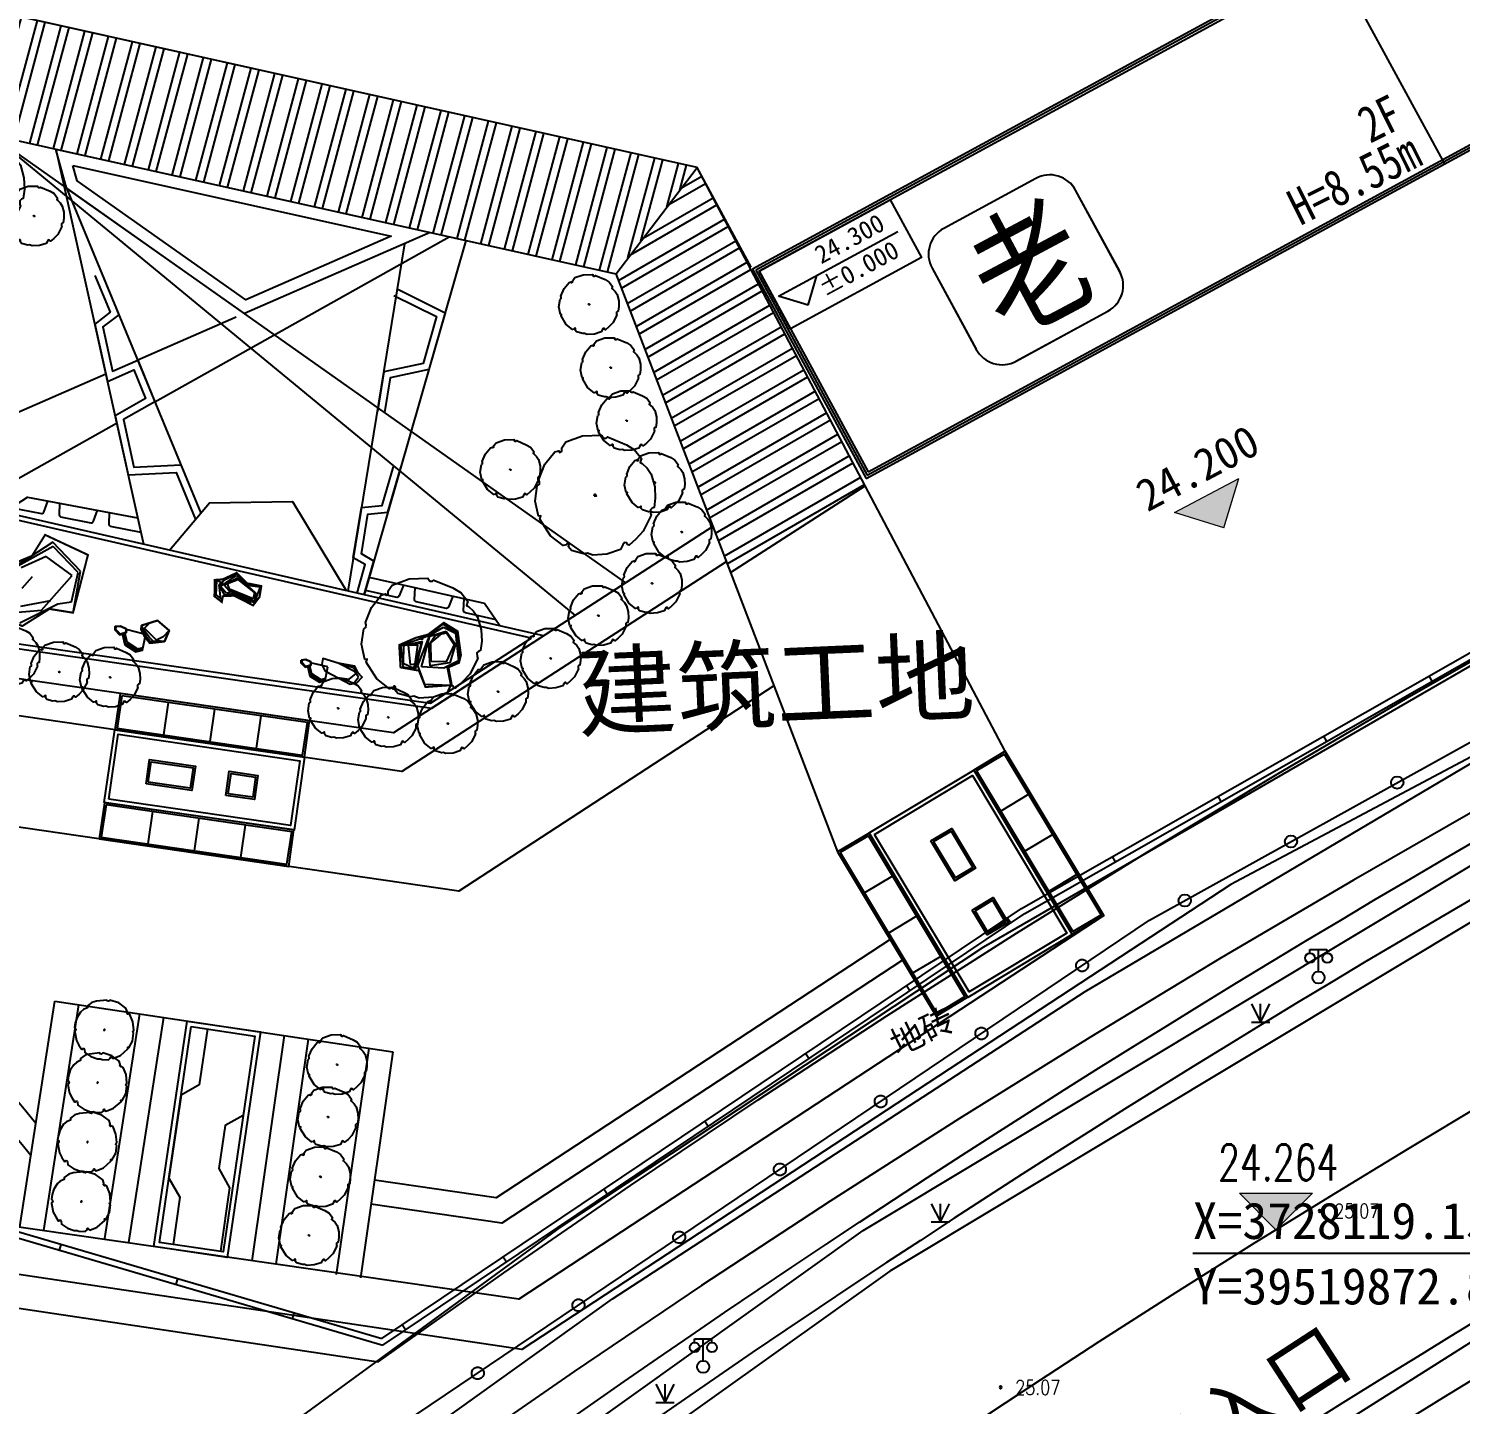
# Model space of a CAD drawing. Extents: x 39519617 to 39520126, y 3727912 to 3728254.
# Drawn here: x 39519807.3 to 39519866.2, y 3728123.2 to 3728179.8 of the extents above; entities that cross this region are included whole.
import ezdxf
from ezdxf.enums import TextEntityAlignment as Align
from ezdxf.xclip import XClip

# ---------------------------------------------------------------- set-up
doc = ezdxf.new("R2010")
doc.units = 0
doc.header["$LTSCALE"] = 1000
doc.header["$MEASUREMENT"] = 0
doc.header["$XCLIPFRAME"] = 2
for name, pattern in [('ACAD_ISO04W100', [30, 24, -3, 0, -3]), ('DASH', [0.35, 0.25, -0.1]), ('X6', [2, 1, -1])]:
    doc.linetypes.add(name, pattern=pattern)
for name, color, linetype, lineweight in [('0-消防道路', 1, 'DASH', 20), ('302道路', 5, 'Continuous', 0), ('DIM_ELEV', 3, 'Continuous', 0)]:
    doc.layers.add(name, color=color, linetype=linetype, lineweight=lineweight)
for name, color, linetype in [('_0DL-道路（外边）', 4, 'Continuous'), ('ASSIST', 7, 'Continuous'), ('DIM_COOR', 3, 'Continuous'), ('PUB_TEXT', 7, 'Continuous'), ('RD-中线', 14, 'Continuous'), ('RD-侧石线', 5, 'Continuous'), ('RD-红线', 7, 'Continuous'), ('RD-绿线', 3, 'Continuous'), ('temp', 6, 'Continuous'), ('周边建筑', 7, 'Continuous'), ('周边道路', 7, 'Continuous'), ('金属', 26, 'Continuous')]:
    doc.layers.add(name, color=color, linetype=linetype)
doc.styles.add('-黑体', font='', dxfattribs={"width": 0.8})
doc.styles.add('_TCH_DIM', font='SIMPLEX', dxfattribs={"bigfont": 'GBCBIG'})
doc.styles.add('DIMST', font='', dxfattribs={"width": 0.8})
doc.styles.add('HZ', font='rs.shx', dxfattribs={"width": 0.8, "bigfont": 'hztxt.shx'})
doc.styles.add('宋体', font='')
doc.styles.add('黑体', font='')
doc.styles.get('-黑体').set_extended_font_data('SimHei')
doc.styles.get('DIMST').set_extended_font_data('SimSun')
doc.styles.get('宋体').set_extended_font_data('SimSun')
doc.styles.get('黑体').set_extended_font_data('SimHei')
doc.linetypes.add('1161', pattern='A,0,[149,AAA.SHX,S=0.15,R=0,X=0,Y=0],-1.6', length=1.6)
doc.linetypes.add('444', pattern='A,4.5,[145,AAA.SHX,S=1,R=0,X=0,Y=1],4.5,-0.5,[146,AAA.SHX,S=1,R=0,X=0,Y=0],-0.5', length=10)

# ---------------------------------------------------------------- blocks, each defined once
blk = doc.blocks.new('wertjtjyjkyjhk')
at = {"layer": 'DIM_COOR', "color": 3}
blk.add_line((51.411, 225.295), (34.953, 225.295), dxfattribs=at)
at = {"layer": 'DIM_COOR', "color": 10, "style": '黑体'}
for s, p in [('X=3728119.159', (34.953, 225.895)), ('Y=39519872.879', (34.953, 223.202))]:
    blk.add_text(s, height=1.50211, dxfattribs=at).set_placement(p)
blk = doc.blocks.new('用地路网图')
at = {"layer": 'RD-中线', "color": 252, "linetype": 'ACAD_ISO04W100', "ltscale": 4, "flags": 128}
blk.add_lwpolyline([(2069.378, 1829.498), (2130.384, 1943.024, -0.246105), (2514.707, 2203.186), (4875.05, 2469.756)], format="xyb", dxfattribs=at)
at = {"layer": 'RD-侧石线', "ltscale": 2}
blk.add_lwpolyline([(2456.708, 2202.694, 0.098657), (2273.073, 2121.734, -0.40207), (2252.548, 2124.893), (2244.943, 2134.823, -0.136105), (2216.378, 2205.721), (2202.874, 2325.29, -0.400969), (2215.421, 2341.787, -0.032493), (2447.34, 2363.401, 0.032493)], format="xyb", dxfattribs=at)
at = {"layer": 'RD-侧石线', "ltscale": 2, "flags": 128}
blk.add_lwpolyline([(2098.817, 1856.817), (2141.835, 1936.87, -0.246105), (2516.166, 2190.268), (2931.027, 2237.121)], format="xyb", dxfattribs=at)
at = {"layer": 'RD-红线', "ltscale": 2, "flags": 128}
for points in [[(2102.88, 1858.039), (2144.478, 1935.45, -0.246105), (2516.503, 2187.287), (2929.416, 2233.92)], [(2252.385, 2128.395), (2270.213, 2125.74, -0.09826), (2453.131, 2208.744)]]:
    blk.add_lwpolyline(points, format="xyb", dxfattribs=at)
at = {"layer": 'RD-绿线', "ltscale": 4, "flags": 128}
for points in [[(2264.061, 2113.149, -0.105243), (2456.316, 2202.811, -1), (2456.765, 2200.862, 0.105235), (2265.277, 2111.561)], [(2274.397, 2099.652, -0.104912), (2459.633, 2186.13, -1.000041), (2460.084, 2184.181, 0.104905), (2275.613, 2098.064)]]:
    blk.add_lwpolyline(points, format="xyb", dxfattribs=at)
blk = doc.blocks.new('周边建筑')
at = {"layer": '周边建筑', "color": 8, "linetype": 'Continuous'}
for p, q in [((39518966.581, 3728193.982), (39518936.034, 3728177.371)), ((39518966.581, 3728193.982), (39518936.034, 3728177.371)), ((39518966.627, 3728193.893), (39518936.169, 3728177.331)), ((39518966.673, 3728193.804), (39518936.305, 3728177.291)), ((39518964.523, 3728181.707), (39518959.841, 3728190.317)), ((39518940.715, 3728168.762), (39518970.585, 3728185.004)), ((39518940.715, 3728168.762), (39518970.585, 3728185.004)), ((39518940.755, 3728168.897), (39518970.539, 3728185.093)), ((39518940.795, 3728169.033), (39518970.492, 3728185.181)), ((39518936.034, 3728177.371), (39518940.715, 3728168.762)), ((39518936.034, 3728177.371), (39518940.715, 3728168.762)), ((39518936.169, 3728177.331), (39518940.755, 3728168.897)), ((39518936.305, 3728177.291), (39518940.795, 3728169.033))]:
    blk.add_line(p, q, dxfattribs=at)
at = {"layer": '周边建筑', "color": 8}
for p, q in [((39518947.69, 3728181.104), (39518943.91, 3728179.048)), ((39518951.143, 3728177.283), (39518949.329, 3728180.619)), ((39518937.108, 3728176.254), (39518942.019, 3728178.925)), ((39518938.328, 3728175.894), (39518938.689, 3728177.114)), ((39518943.425, 3728177.409), (39518945.239, 3728174.073)), ((39518938.328, 3728175.894), (39518937.108, 3728176.254)), ((39518946.878, 3728173.589), (39518950.659, 3728175.644))]:
    blk.add_line(p, q, dxfattribs=at)
at = {"layer": '周边建筑', "color": 8, "flags": 128}
blk.add_lwpolyline([(39519021.114, 3728207.7), (39519025.775, 3728196.015, -0.411024), (39519020.84, 3728184.358), (39519001.507, 3728176.401), (39518973.295, 3728161.399), (39518955.714, 3728152.051), (39518944.966, 3728145.004), (39518926.545, 3728132.925), (39518903.628, 3728136.338)], format="xyb", dxfattribs=at)
at = {"layer": '周边建筑', "color": 8, "const_width": 0.06}
blk.add_lwpolyline([(39518936.305, 3728177.291), (39518941.696, 3728180.223), (39518942.988, 3728177.847), (39518937.597, 3728174.915)], close=True, dxfattribs=at)
at = {"layer": '周边建筑', "color": 8}
for centre, start, end in [((39518948.268, 3728180.042), 28.53569, 118.53569), ((39518944.487, 3728177.986), 118.53569, 208.53569), ((39518950.081, 3728176.706), 298.53569, 28.53569), ((39518946.301, 3728174.65), 208.53569, 298.53569)]:
    blk.add_arc(centre, 1.209, start, end, dxfattribs=at)
at = {"layer": '周边建筑', "color": 8, "linetype": 'Continuous', "style": 'DIMST', "width": 0.8}
for s, rotation, p in [('2F', 26.37221, (39518961.444, 3728182.531)), ('H=8.55m', 26.51641, (39518958.569, 3728179.141))]:
    blk.add_text(s, height=1.5, rotation=rotation, dxfattribs=at).set_placement(p)
at = {"layer": '周边建筑', "color": 8, "style": '-黑体', "width": 0.8}
blk.add_text('老', height=4.131, rotation=28.07824, dxfattribs=at).set_placement((39518947.459, 3728177.412), align=Align.MIDDLE_CENTER)
at = {"layer": '周边建筑', "color": 8, "style": '黑体'}
for s, p in [('24.300', (39518938.858, 3728177.565)), ('%%P0.000', (39518939.006, 3728176.212))]:
    blk.add_text(s, height=0.75, rotation=28.53444, dxfattribs=at).set_placement(p)
blk = doc.blocks.new('sdfgdfgdfgd')
at = {"layer": '周边建筑'}
blk.add_blockref('周边建筑', (1617.868, 1136.526), dxfattribs=at)
at = {"layer": '周边道路'}
ref = blk.add_blockref('用地路网图', (39518268.287, 3727143.202), dxfattribs=at)
XClip(ref).set_block_clipping_path([(1831.3204261735, 1551.0485816798), (3146.3089819103, 2599.2662372519)])
blk = doc.blocks.new('$plan$00004118')
for points in [[(-274, 930), (-293, 891), (-335, 883), (-372, 891), (-610, 758), (-793, 571), (-805, 500), (-774, 492), (-793, 453), (-848, 446), (-933, 367), (-1000, 78), (-970, -235), (-915, -258), (-909, -305), (-927, -328), (-756, -625), (-659, -750), (-500, -844), (-476, -829), (-439, -813), (-415, -844), (-329, -915), (-220, -969), (-6, -1001), (183, -985), (335, -946), (341, -915), (366, -883), (427, -876), (457, -883), (701, -719), (817, -578), (902, -453), (884, -422), (860, -422), (848, -383), (884, -352), (957, -305), (1000, -70), (988, 164), (945, 250), (945, 313), (866, 508), (799, 547), (750, 532), (732, 547), (762, 578), (768, 633), (579, 821), (280, 962), (232, 938), (232, 977), (-24, 1001)], [(18, 16), (-12, 0), (0, -16), (24, -16)]]:
    blk.add_lwpolyline(points, close=True)
blk = doc.blocks.new('adfgdfdfdf')
at = {"layer": '周边建筑', "linetype": 'Continuous'}
h = blk.add_hatch(dxfattribs=at)
h.set_pattern_fill('金属', color=8, scale=0.4, angle=30)
h.set_pattern_definition([(75, (39000035.9533, 100.8046), (-0.9659258263, 0.2588190451), []), (75, (39000036.3615, 101.0403), (-0.9659258263, 0.2588190451), [])])
h.paths.add_polyline_path([(39519840.476, 3728281.637), (39519840.689, 3728276.467), (39519867.434, 3728270.509), (39519870.777, 3728274.887)])
h = blk.add_hatch(dxfattribs=at)
h.set_pattern_fill('金属', color=8, scale=0.4, angle=165)
h.set_pattern_definition([(210, (39000035.9533, 100.8046), (0.5, -0.8660254038), []), (210, (39000035.4979, 100.9267), (0.5, -0.8660254038), [])])
h.paths.add_polyline_path([(39519877.695, 3728261.786), (39519870.78, 3728274.886), (39519870.777, 3728274.887), (39519867.436, 3728270.511), (39519872.151, 3728258.219)])
at = {"layer": '周边建筑', "color": 8, "linetype": 'Continuous'}
for p, q in [((39519884.711, 3728274.436), (39519880.931, 3728272.38)), ((39519888.164, 3728270.616), (39519886.35, 3728273.951)), ((39519873.326, 3728270.623), (39519878.717, 3728273.555)), ((39519878.717, 3728273.555), (39519880.009, 3728271.179)), ((39519874.129, 3728269.587), (39519879.04, 3728272.257)), ((39519873.055, 3728270.703), (39519877.736, 3728262.094)), ((39519873.055, 3728270.703), (39519877.736, 3728262.094)), ((39519873.19, 3728270.663), (39519877.776, 3728262.229)), ((39519880.009, 3728271.179), (39519874.618, 3728268.247)), ((39519880.446, 3728270.741), (39519882.26, 3728267.405)), ((39519874.618, 3728268.247), (39519873.326, 3728270.623)), ((39519873.326, 3728270.623), (39519877.816, 3728262.365)), ((39519875.349, 3728269.226), (39519875.71, 3728270.446)), ((39519875.349, 3728269.226), (39519874.129, 3728269.587)), ((39519883.899, 3728266.921), (39519887.68, 3728268.976)), ((39519844.267, 3728259.474), (39519842.693, 3728258.45)), ((39519845.403, 3728258.278), (39519844.267, 3728259.474)), ((39519844.285, 3728259.295), (39519842.834, 3728258.489)), ((39519844.001, 3728258.881), (39519842.962, 3728258.417)), ((39519845.065, 3728258.097), (39519844.001, 3728258.881)), ((39519845.309, 3728258.23), (39519844.285, 3728259.295)), ((39519845.101, 3728256.569), (39519845.403, 3728258.278)), ((39519843.01, 3728257.576), (39519843.436, 3728258.063)), ((39519843.808, 3728256.674), (39519845.065, 3728258.097)), ((39519845.032, 3728257.016), (39519845.309, 3728258.23)), ((39519851.142, 3728257.649), (39519851.299, 3728257.904)), ((39519851.175, 3728257.653), (39519851.831, 3728258.107)), ((39519851.299, 3728257.904), (39519851.833, 3728258.174)), ((39519851.324, 3728257.706), (39519851.856, 3728257.998)), ((39519851.51, 3728257.484), (39519851.324, 3728257.706)), ((39519851.461, 3728257.769), (39519851.88, 3728257.94)), ((39519851.537, 3728257.533), (39519851.461, 3728257.769)), ((39519851.831, 3728258.107), (39519852.606, 3728257.381)), ((39519851.833, 3728258.174), (39519852.286, 3728257.697)), ((39519851.856, 3728257.998), (39519852.571, 3728257.399)), ((39519851.88, 3728257.94), (39519852.535, 3728257.416)), ((39519852.286, 3728257.697), (39519852.802, 3728257.635)), ((39519851.344, 3728257.296), (39519851.142, 3728257.649)), ((39519851.414, 3728257.36), (39519851.175, 3728257.653)), ((39519851.668, 3728257.343), (39519851.344, 3728257.296)), ((39519851.601, 3728257.424), (39519851.414, 3728257.36)), ((39519852.549, 3728257.05), (39519851.51, 3728257.484)), ((39519852.514, 3728257.146), (39519851.537, 3728257.533)), ((39519852.559, 3728256.973), (39519851.601, 3728257.424)), ((39519852.431, 3728256.973), (39519851.668, 3728257.343)), ((39519852.571, 3728257.399), (39519852.514, 3728257.146)), ((39519852.606, 3728257.381), (39519852.549, 3728257.05)), ((39519852.802, 3728257.635), (39519852.559, 3728256.973)), ((39519842.509, 3728256.56), (39519843.808, 3728256.674)), ((39519842.905, 3728256.151), (39519844.481, 3728256.938)), ((39519842.952, 3728256.835), (39519844.184, 3728257.071)), ((39519844.481, 3728256.938), (39519845.032, 3728257.016)), ((39519846.833, 3728255.858), (39519846.836, 3728256.001)), ((39519846.836, 3728256.001), (39519847.048, 3728256.02)), ((39519846.851, 3728255.875), (39519846.853, 3728256.003)), ((39519846.868, 3728255.88), (39519846.87, 3728256.004)), ((39519847.048, 3728256.02), (39519847.281, 3728255.913)), ((39519847.281, 3728255.913), (39519847.281, 3728255.744)), ((39519847.903, 3728255.861), (39519847.918, 3728256.044)), ((39519847.918, 3728256.044), (39519848.571, 3728256.244)), ((39519848.087, 3728255.728), (39519847.918, 3728256.044)), ((39519848.244, 3728256.144), (39519848.003, 3728255.898)), ((39519848.041, 3728255.937), (39519848.534, 3728255.439)), ((39519848.571, 3728256.244), (39519849.05, 3728255.843)), ((39519859.698, 3728255.616), (39519860.325, 3728256.102)), ((39519859.777, 3728255.648), (39519860.341, 3728255.976)), ((39519860.325, 3728256.102), (39519860.92, 3728255.718)), ((39519860.341, 3728255.976), (39519860.842, 3728255.734)), ((39519847.019, 3728255.666), (39519846.833, 3728255.858)), ((39519847.037, 3728255.683), (39519846.851, 3728255.875)), ((39519847.054, 3728255.688), (39519846.868, 3728255.88)), ((39519847.281, 3728255.744), (39519847.019, 3728255.666)), ((39519847.281, 3728255.756), (39519847.037, 3728255.683)), ((39519847.281, 3728255.756), (39519847.054, 3728255.688)), ((39519847.34, 3728255.86), (39519847.142, 3728255.661)), ((39519847.142, 3728255.661), (39519847.238, 3728255.242)), ((39519847.175, 3728255.694), (39519847.263, 3728255.309)), ((39519847.222, 3728255.742), (39519847.309, 3728255.365)), ((39519847.309, 3728255.365), (39519847.758, 3728255.079)), ((39519848.095, 3728255.674), (39519847.34, 3728255.86)), ((39519847.903, 3728255.861), (39519848.01, 3728255.636)), ((39519847.903, 3728255.861), (39519848.057, 3728255.656)), ((39519847.959, 3728255.034), (39519848.095, 3728255.674)), ((39519848.003, 3728255.898), (39519848.243, 3728255.56)), ((39519848.01, 3728255.636), (39519848.259, 3728255.313)), ((39519848.057, 3728255.656), (39519848.268, 3728255.392)), ((39519848.399, 3728255.392), (39519848.087, 3728255.728)), ((39519848.259, 3728255.313), (39519848.869, 3728255.385)), ((39519848.268, 3728255.392), (39519848.564, 3728255.349)), ((39519848.869, 3728255.385), (39519848.399, 3728255.392)), ((39519848.805, 3728255.573), (39519848.534, 3728255.439)), ((39519848.534, 3728255.439), (39519848.869, 3728255.385)), ((39519849.05, 3728255.843), (39519848.805, 3728255.573)), ((39519849.05, 3728255.843), (39519848.869, 3728255.385)), ((39519858.562, 3728255.209), (39519859.698, 3728255.616)), ((39519859.479, 3728255.389), (39519858.703, 3728255.209)), ((39519859.197, 3728254.246), (39519859.479, 3728255.389)), ((39519859.283, 3728254.395), (39519859.777, 3728255.648)), ((39519859.44, 3728254.348), (39519859.785, 3728255.601)), ((39519859.738, 3728255.248), (39519860.012, 3728255.64)), ((39519859.785, 3728255.601), (39519860.458, 3728255.804)), ((39519859.816, 3728255.327), (39519860.223, 3728255.663)), ((39519859.839, 3728254.559), (39519859.816, 3728255.327)), ((39519860.012, 3728255.64), (39519860.466, 3728255.742)), ((39519860.458, 3728255.804), (39519860.842, 3728255.272)), ((39519860.466, 3728255.742), (39519860.787, 3728255.264)), ((39519860.842, 3728255.734), (39519860.96, 3728254.583)), ((39519860.92, 3728255.718), (39519860.991, 3728254.552)), ((39519847.238, 3728255.242), (39519847.687, 3728254.957)), ((39519847.263, 3728255.309), (39519847.712, 3728255.023)), ((39519847.687, 3728254.957), (39519847.959, 3728255.034)), ((39519847.712, 3728255.023), (39519847.973, 3728255.097)), ((39519847.758, 3728255.079), (39519847.982, 3728255.143)), ((39519858.594, 3728255.162), (39519858.672, 3728254.34)), ((39519858.703, 3728255.209), (39519858.68, 3728254.489)), ((39519859.455, 3728255.311), (39519858.891, 3728255.225)), ((39519858.891, 3728255.225), (39519858.97, 3728254.434)), ((39519859.283, 3728255.233), (39519858.985, 3728255.225)), ((39519859.126, 3728254.293), (39519859.455, 3728255.311)), ((39519859.173, 3728254.473), (39519859.283, 3728255.233)), ((39519859.792, 3728254.379), (39519859.738, 3728255.248)), ((39519860.787, 3728255.264), (39519860.458, 3728254.544)), ((39519860.842, 3728255.272), (39519860.607, 3728254.512)), ((39519854.492, 3728254.498), (39519854.494, 3728254.622)), ((39519854.654, 3728254.33), (39519854.492, 3728254.498)), ((39519854.494, 3728254.622), (39519854.679, 3728254.639)), ((39519854.508, 3728254.512), (39519854.509, 3728254.623)), ((39519854.669, 3728254.345), (39519854.508, 3728254.512)), ((39519854.523, 3728254.517), (39519854.524, 3728254.625)), ((39519854.684, 3728254.35), (39519854.523, 3728254.517)), ((39519854.882, 3728254.398), (39519854.654, 3728254.33)), ((39519854.882, 3728254.409), (39519854.669, 3728254.345)), ((39519854.679, 3728254.639), (39519854.881, 3728254.545)), ((39519854.882, 3728254.409), (39519854.684, 3728254.35)), ((39519854.933, 3728254.499), (39519854.761, 3728254.326)), ((39519854.761, 3728254.326), (39519854.844, 3728253.962)), ((39519854.789, 3728254.355), (39519854.866, 3728254.02)), ((39519854.831, 3728254.397), (39519854.906, 3728254.069)), ((39519854.881, 3728254.545), (39519854.882, 3728254.398)), ((39519855.589, 3728254.338), (39519854.933, 3728254.499)), ((39519855.385, 3728254.682), (39519855.339, 3728254.441)), ((39519855.34, 3728254.445), (39519855.467, 3728254.176)), ((39519856.63, 3728254.304), (39519855.385, 3728254.682)), ((39519855.467, 3728254.176), (39519856.508, 3728253.629)), ((39519855.471, 3728253.781), (39519855.589, 3728254.338)), ((39519856.701, 3728254.375), (39519856.008, 3728254.493)), ((39519856.687, 3728254.15), (39519856.008, 3728254.493)), ((39519857, 3728253.912), (39519856.63, 3728254.304)), ((39519856.842, 3728253.923), (39519856.687, 3728254.15)), ((39519856.815, 3728254.108), (39519856.701, 3728254.375)), ((39519858.672, 3728254.34), (39519859.197, 3728254.246)), ((39519858.68, 3728254.489), (39519859.126, 3728254.293)), ((39519858.97, 3728254.434), (39519859.173, 3728254.473)), ((39519859.573, 3728253.612), (39519859.283, 3728254.395)), ((39519860.356, 3728254.293), (39519859.44, 3728254.348)), ((39519860.607, 3728254.512), (39519859.792, 3728254.379)), ((39519860.458, 3728254.544), (39519859.839, 3728254.559)), ((39519860.96, 3728254.583), (39519860.356, 3728254.293)), ((39519860.991, 3728254.552), (39519860.49, 3728254.332)), ((39519860.49, 3728254.332), (39519860.646, 3728253.581)), ((39519854.844, 3728253.962), (39519855.235, 3728253.714)), ((39519854.866, 3728254.02), (39519855.256, 3728253.772)), ((39519854.906, 3728254.069), (39519855.296, 3728253.82)), ((39519855.235, 3728253.714), (39519855.471, 3728253.781)), ((39519855.256, 3728253.772), (39519855.483, 3728253.836)), ((39519855.296, 3728253.82), (39519855.491, 3728253.876)), ((39519855.988, 3728253.903), (39519856.469, 3728253.841)), ((39519856.469, 3728253.841), (39519856.747, 3728254.062)), ((39519856.508, 3728253.629), (39519856.775, 3728253.682)), ((39519856.641, 3728253.656), (39519856.842, 3728253.923)), ((39519856.775, 3728253.682), (39519857, 3728253.912)), ((39519860.646, 3728253.581), (39519859.573, 3728253.612)), ((39519849.016, 3728252.878), (39519848.823, 3728251.545)), ((39519850.925, 3728252.601), (39519850.732, 3728251.269)), ((39519852.834, 3728252.324), (39519852.641, 3728250.992)), ((39519884.424, 3728249.102), (39519883.269, 3728248.41)), ((39519848.37, 3728248.387), (39519848.177, 3728247.054)), ((39519850.279, 3728248.11), (39519850.086, 3728246.778)), ((39519852.188, 3728247.834), (39519851.994, 3728246.501)), ((39519885.415, 3728247.448), (39519884.261, 3728246.755)), ((39519878.819, 3728245.737), (39519877.664, 3728245.045)), ((39519886.407, 3728245.793), (39519885.252, 3728245.101)), ((39519879.811, 3728244.083), (39519878.656, 3728243.391)), ((39519880.802, 3728242.428), (39519879.647, 3728241.736)), ((39519842.909, 3728231.299), (39519844.351, 3728240.586)), ((39519843.897, 3728231.146), (39519845.34, 3728240.432)), ((39519844.351, 3728240.586), (39519858.26, 3728238.506)), ((39519847.833, 3728240.065), (39519846.397, 3728230.817)), ((39519854.778, 3728239.027), (39519853.447, 3728229.763)), ((39519857.27, 3728238.648), (39519855.934, 3728229.346)), ((39519858.26, 3728238.506), (39519856.924, 3728229.204))]:
    blk.add_line(p, q, dxfattribs=at)
at = {"layer": '周边建筑', "color": 8, "linetype": 'Continuous', "flags": 128}
for points in [[(39519873.007, 3728270.791), (39519870.777, 3728274.887), (39519839.467, 3728281.862), (39519837.573, 3728281.338)], [(39519867.843, 3728257.803), (39519841.705, 3728276.241)], [(39519841.924, 3728276.086), (39519865.766, 3728256.459)], [(39519844.39, 3728275.642), (39519848, 3728259.388)], [(39519844.39, 3728275.642), (39519859.796, 3728272.21), (39519852.15, 3728268.873), (39519844.838, 3728274.03), (39519844.39, 3728275.642)], [(39519867.429, 3728270.502), (39519870.777, 3728274.887)], [(39519844.644, 3728274.501), (39519846.988, 3728268.83), (39519846.327, 3728268.325), (39519846.731, 3728266.508), (39519847.761, 3728266.957), (39519848.468, 3728265.247), (39519847.172, 3728264.521), (39519847.609, 3728262.552), (39519849.54, 3728262.652), (39519850.36, 3728260.668)], [(39519848.468, 3728265.247), (39519860.579, 3728272.036)], [(39519859.796, 3728272.21), (39519852.151, 3728268.873)], [(39519861.264, 3728271.883), (39519857.086, 3728257.306)], [(39519858.744, 3728271.751), (39519856.409, 3728257.461)], [(39519845.996, 3728270.443), (39519846.622, 3728268.928), (39519845.993, 3728268.447), (39519846.517, 3728266.087), (39519847.601, 3728266.56), (39519848.089, 3728265.379), (39519846.831, 3728264.674), (39519847.372, 3728262.24), (39519849.344, 3728262.342), (39519850.142, 3728260.411)], [(39519846.273, 3728270.558), (39519850.36, 3728260.668)], [(39519858.306, 3728269.62), (39519860.055, 3728268.753), (39519859.503, 3728266.826), (39519857.888, 3728266.484), (39519857.622, 3728264.853)], [(39519858.44, 3728269.888), (39519860.412, 3728268.911), (39519859.741, 3728266.57), (39519858.151, 3728266.233), (39519857.918, 3728264.804)], [(39519851.806, 3728268.723), (39519847.761, 3728266.957)], [(39519846.446, 3728266.384), (39519837.107, 3728262.307)], [(39519838.629, 3728259.732), (39519846.895, 3728264.365)], [(39519856.788, 3728257.374), (39519857.126, 3728258.552), (39519856.633, 3728258.83), (39519856.971, 3728260.901), (39519857.822, 3728260.982), (39519858.294, 3728262.627)], [(39519857.081, 3728257.307), (39519857.479, 3728258.696), (39519856.963, 3728258.988), (39519857.23, 3728260.624), (39519858.054, 3728260.702), (39519858.582, 3728262.544)], [(39519842.288, 3728260.722), (39519843.229, 3728261.32), (39519847.759, 3728260.472)], [(39519883.458, 3728250.868), (39519877.695, 3728261.786)], [(39519840.914, 3728261.013), (39519838.629, 3728259.732), (39519841.069, 3728255.884), (39519842.146, 3728255.188), (39519859.859, 3728252.637), (39519864.461, 3728255.615), (39519840.914, 3728261.013)], [(39519849.07, 3728259.143), (39519850.722, 3728261.096), (39519854.133, 3728261.147), (39519856.336, 3728257.477)], [(39519851.182, 3728257.124), (39519851.111, 3728257.712), (39519851.182, 3728257.816), (39519850.998, 3728257.898), (39519850.981, 3728257.299), (39519851.248, 3728257.093)], [(39519862.66, 3728256.028), (39519862.032, 3728256.949), (39519857.286, 3728258.02)], [(39519872.151, 3728258.219), (39519876.558, 3728246.73)], [(39519878.718, 3728243.127), (39519862.513, 3728232.502), (39519857.501, 3728233.222)], [(39519879.232, 3728242.269), (39519862.745, 3728231.458), (39519857.359, 3728232.232)], [(39519848.822, 3728239.917), (39519847.384, 3728230.664)], [(39519850.639, 3728239.443), (39519850.295, 3728237.142), (39519849.552, 3728236.723), (39519849.048, 3728233.306), (39519849.493, 3728232.518), (39519849.214, 3728230.576)], [(39519852.585, 3728239.152), (39519852.097, 3728235.885), (39519851.356, 3728235.467), (39519851.095, 3728233.697), (39519851.538, 3728232.912), (39519851.162, 3728230.296)], [(39519853.789, 3728239.175), (39519852.458, 3728229.905)]]:
    blk.add_lwpolyline(points, dxfattribs=at)
for points in [[(39519827.813, 3728277.698), (39519829.964, 3728273.131), (39519840.689, 3728276.467), (39519867.437, 3728270.508), (39519872.151, 3728258.219), (39519877.695, 3728261.786), (39519870.78, 3728274.886), (39519840.476, 3728281.637)], [(39519845.095, 3728274.973), (39519858.192, 3728272.056), (39519852.208, 3728269.444), (39519845.272, 3728274.336)], [(39519840.944, 3728260.801), (39519838.911, 3728259.661), (39519841.214, 3728256.028), (39519842.218, 3728255.38), (39519859.813, 3728252.846), (39519863.955, 3728255.526)], [(39519847.281, 3728255.801), (39519847.281, 3728255.913), (39519847.048, 3728256.02), (39519846.836, 3728256.001), (39519846.833, 3728255.858), (39519847.019, 3728255.666), (39519847.201, 3728255.72), (39519847.142, 3728255.661), (39519847.238, 3728255.242), (39519847.687, 3728254.957), (39519847.959, 3728255.034), (39519848.07, 3728255.558), (39519848.259, 3728255.313), (39519848.869, 3728255.385), (39519849.05, 3728255.843), (39519848.571, 3728256.244), (39519847.918, 3728256.044), (39519847.903, 3728255.861), (39519847.978, 3728255.703), (39519847.34, 3728255.86)], [(39519854.494, 3728254.622), (39519854.492, 3728254.498), (39519854.654, 3728254.33), (39519854.812, 3728254.378), (39519854.761, 3728254.326), (39519854.844, 3728253.962), (39519855.235, 3728253.714), (39519855.471, 3728253.781), (39519855.546, 3728254.135), (39519856.508, 3728253.629), (39519856.775, 3728253.682), (39519857, 3728253.912), (39519856.815, 3728254.108), (39519856.701, 3728254.375), (39519856.008, 3728254.493), (39519855.385, 3728254.682), (39519855.339, 3728254.441), (39519855.365, 3728254.393), (39519854.933, 3728254.499), (39519854.881, 3728254.448), (39519854.881, 3728254.545), (39519854.679, 3728254.639)], [(39519847.037, 3728253.245), (39519846.818, 3728251.753), (39519854.619, 3728250.622), (39519854.836, 3728252.12)], [(39519847.107, 3728253.152), (39519846.911, 3728251.822), (39519854.549, 3728250.715), (39519854.743, 3728252.051)], [(39519846.387, 3728248.755), (39519846.818, 3728251.753), (39519854.623, 3728250.621), (39519854.193, 3728247.629)], [(39519846.574, 3728248.895), (39519846.957, 3728251.566), (39519854.436, 3728250.481), (39519854.053, 3728247.816)], [(39519883.458, 3728250.868), (39519882.163, 3728250.095), (39519886.215, 3728243.333), (39519887.514, 3728244.112)], [(39519883.43, 3728250.755), (39519882.276, 3728250.067), (39519886.244, 3728243.447), (39519887.401, 3728244.14)], [(39519848.103, 3728249.53), (39519848.246, 3728250.524), (39519850.137, 3728250.251), (39519849.994, 3728249.256)], [(39519848.196, 3728249.6), (39519848.316, 3728250.43), (39519850.044, 3728250.181), (39519849.924, 3728249.349)], [(39519851.387, 3728249.054), (39519851.531, 3728250.048), (39519852.709, 3728249.877), (39519852.565, 3728248.883)], [(39519877.851, 3728247.507), (39519882.163, 3728250.095), (39519886.217, 3728243.33), (39519881.911, 3728240.745)], [(39519851.481, 3728249.124), (39519851.601, 3728249.954), (39519852.615, 3728249.807), (39519852.496, 3728248.976)], [(39519878.078, 3728247.45), (39519882.106, 3728249.869), (39519885.991, 3728243.387), (39519881.968, 3728240.971)], [(39519846.391, 3728248.754), (39519846.171, 3728247.262), (39519853.973, 3728246.131), (39519854.19, 3728247.63)], [(39519846.461, 3728248.661), (39519846.265, 3728247.332), (39519853.903, 3728246.224), (39519854.097, 3728247.56)], [(39519880.394, 3728247.181), (39519881.255, 3728247.697), (39519882.239, 3728246.059), (39519881.376, 3728245.542)], [(39519877.854, 3728247.503), (39519876.558, 3728246.73), (39519880.611, 3728239.969), (39519881.91, 3728240.747)], [(39519877.825, 3728247.39), (39519876.671, 3728246.702), (39519880.639, 3728240.082), (39519881.796, 3728240.776)], [(39519880.507, 3728247.152), (39519881.227, 3728247.584), (39519882.125, 3728246.087), (39519881.405, 3728245.655)], [(39519882.1, 3728244.334), (39519882.962, 3728244.85), (39519883.573, 3728243.83), (39519882.712, 3728243.313)], [(39519882.213, 3728244.306), (39519882.933, 3728244.737), (39519883.46, 3728243.858), (39519882.741, 3728243.426)], [(39519849.799, 3728239.771), (39519852.812, 3728239.321), (39519851.445, 3728230.045), (39519848.431, 3728230.489)], [(39519849.967, 3728239.544), (39519852.585, 3728239.152), (39519851.277, 3728230.272), (39519848.658, 3728230.658)]]:
    blk.add_lwpolyline(points, close=True, dxfattribs=at)
for points in [[(39519887.514, 3728244.112), (39519863.441, 3728228.327), (39519841.813, 3728231.435, -0.085009), (39519816.365, 3728274.193)], [(39519871.98, 3728258.664), (39519858.629, 3728250.04), (39519841.535, 3728252.518, -0.048259), (39519829.964, 3728273.131, -0.048259)], [(39519871.422, 3728260.119), (39519858.29, 3728251.622), (39519842.398, 3728253.914, -0.046561), (39519831.392, 3728273.575, -0.046561)], [(39519873.937, 3728253.564), (39519860.979, 3728245.115), (39519839.166, 3728248.277, -0.057545), (39519825.954, 3728271.89, -0.057545)], [(39519843.57, 3728235.557, -0.072586), (39519822.125, 3728270.692)], [(39519843.366, 3728234.242, -0.074307), (39519821.165, 3728270.394)], [(39519842.528, 3728260.893), (39519843.8, 3728260.655, 0.35071), (39519843.902, 3728260.71), (39519844.068, 3728261.163)], [(39519844.547, 3728261.073), (39519844.536, 3728260.598, 0.274152), (39519844.583, 3728260.514), (39519845.837, 3728260.274, 0.369154), (39519845.941, 3728260.333), (39519846.105, 3728260.782)], [(39519846.584, 3728260.692), (39519846.575, 3728260.215, 0.301512), (39519846.63, 3728260.128), (39519847.889, 3728259.888)], [(39519858.703, 3728257.701), (39519858.523, 3728257.258, -0.301512), (39519858.438, 3728257.201), (39519857.134, 3728257.49)], [(39519860.724, 3728257.245), (39519860.546, 3728256.804, -0.274152), (39519860.47, 3728256.745), (39519859.224, 3728257.021, -0.369154), (39519859.151, 3728257.117), (39519859.179, 3728257.593)], [(39519862.508, 3728256.28), (39519861.245, 3728256.565, -0.35071), (39519861.173, 3728256.655), (39519861.2, 3728257.137)]]:
    blk.add_lwpolyline(points, format="xyb", dxfattribs=at)
at = {"layer": '周边建筑', "color": 8, "linetype": 'Continuous', "const_width": 0.0842}
blk.add_lwpolyline([(39519841.799, 3728256.535), (39519843.012, 3728256.02), (39519844.131, 3728256.725), (39519845.101, 3728256.569), (39519845.715, 3728258.948), (39519843.953, 3728259.772), (39519843.412, 3728258.909), (39519842.393, 3728258.481), (39519841.272, 3728259.556), (39519840.184, 3728259.501), (39519839.78, 3728258.783), (39519841.297, 3728257.819), (39519841.487, 3728257.267), (39519841.382, 3728256.881)], close=True, dxfattribs=at)
for points in [[(39519851.267, 3728257.249), (39519851.726, 3728257.27), (39519852.51, 3728256.871), (39519852.773, 3728257.214), (39519852.849, 3728257.666), (39519852.256, 3728257.782), (39519851.835, 3728258.209), (39519851.254, 3728257.941), (39519850.929, 3728257.918), (39519850.921, 3728257.243), (39519851.221, 3728257.012), (39519851.267, 3728257.249)], [(39519859.197, 3728255.536), (39519858.522, 3728255.239), (39519858.576, 3728254.321), (39519859.332, 3728254.186), (39519859.602, 3728253.511), (39519860.683, 3728253.592), (39519860.548, 3728254.321), (39519860.98, 3728254.51), (39519861.061, 3728254.834), (39519860.926, 3728255.806), (39519860.359, 3728256.157), (39519859.71, 3728255.671)], [(39519859.71, 3728255.671), (39519859.197, 3728255.536)]]:
    blk.add_lwpolyline(points, dxfattribs=at)
at = {"layer": '周边建筑', "color": 8, "linetype": 'Continuous'}
for centre, start, end in [((39519885.288, 3728273.374), 28.53569, 118.53569), ((39519881.508, 3728271.318), 118.53569, 208.53569), ((39519887.102, 3728270.038), 298.53569, 28.53569), ((39519883.322, 3728267.983), 208.53569, 298.53569)]:
    blk.add_arc(centre, 1.209, start, end, dxfattribs=at)
for p, xscale, yscale, zscale, rotation in [((39519840.622, 3728274.131), -0.002477307237327096, 0.002477307237327096, 0.002477307237327098, 97.38946748250574), ((39519843.49, 3728272.897), -0.001238653618663552, 0.00123865361866355, 0.001238653618663549, 96.43414707601178), ((39519866.325, 3728269.257), -0.001238653618663552, 0.00123865361866355, 0.001238653618663549, 96.43414707601178), ((39519867.216, 3728266.653), -0.001238653618663552, 0.00123865361866355, 0.001238653618663549, 96.43414707601178), ((39519867.872, 3728264.477), -0.001238653618663552, 0.00123865361866355, 0.001238653618663549, 96.43414707601178), ((39519866.576, 3728261.418), -0.002477307237327096, 0.002477307237327096, 0.002477307237327098, 97.38946748250574), ((39519863.087, 3728262.463), -0.001238653618663552, 0.00123865361866355, 0.001238653618663549, 96.43414707601178), ((39519869.03, 3728261.933), -0.001238653618663552, 0.00123865361866355, 0.001238653618663549, 96.43414707601178), ((39519870.139, 3728259.891), -0.001238653618663552, 0.00123865361866355, 0.001238653618663549, 96.43414707601178), ((39519868.918, 3728257.78), -0.001238653618663552, 0.00123865361866355, 0.001238653618663549, 96.43414707601178), ((39519859.436, 3728255.531), -0.002477307237327096, 0.002477307237327096, 0.002477307237327098, 97.38946748250574), ((39519866.712, 3728256.454), -0.001238653618663552, 0.00123865361866355, 0.001238653618663549, 96.43414707601178), ((39519842.49, 3728254.808), -0.001238653618663552, 0.00123865361866355, 0.001238653618663549, 96.43414707601178), ((39519864.745, 3728254.695), -0.001238653618663552, 0.00123865361866355, 0.001238653618663549, 96.43414707601178), ((39519844.526, 3728254.142), -0.001238653618663552, 0.00123865361866355, 0.001238653618663549, 96.43414707601178), ((39519846.62, 3728253.922), -0.001238653618663552, 0.00123865361866355, 0.001238653618663549, 96.43414707601178), ((39519862.587, 3728253.33), -0.001238653618663552, 0.00123865361866355, 0.001238653618663549, 96.43414707601178), ((39519856.004, 3728252.646), -0.001238653618663552, 0.00123865361866355, 0.001238653618663549, 96.43414707601178), ((39519858.064, 3728252.273), -0.001238653618663552, 0.00123865361866355, 0.001238653618663549, 96.43414707601178), ((39519860.51, 3728252.017), -0.001238653618663552, 0.00123865361866355, 0.001238653618663549, 96.43414707601178), ((39519846.403, 3728239.414), 0.001238653618663552, 0.001238653618663552, 0.001238653618663552, 246.5596935930383), ((39519846.121, 3728237.244), 0.001238653618663552, 0.001238653618663552, 0.001238653618663552, 246.5596935930383), ((39519855.956, 3728237.986), -0.001238653618663552, 0.00123865361866355, 0.001238653618663549, 96.43414707601178), ((39519855.591, 3728235.828), -0.001238653618663552, 0.00123865361866355, 0.001238653618663549, 96.43414707601178), ((39519845.706, 3728234.796), 0.001238653618663552, 0.001238653618663552, 0.001238653618663552, 246.5596935930383), ((39519855.272, 3728233.366), -0.001238653618663552, 0.00123865361866355, 0.001238653618663549, 96.43414707601178), ((39519845.45, 3728232.352), 0.001238653618663552, 0.001238653618663552, 0.001238653618663552, 246.5596935930383), ((39519854.802, 3728230.954), -0.001238653618663552, 0.00123865361866355, 0.001238653618663549, 96.43414707601178)]:
    blk.add_blockref('$plan$00004118', p, dxfattribs=dict(at, xscale=xscale, yscale=yscale, zscale=zscale, rotation=rotation))
at = {"layer": '周边建筑', "color": 8, "linetype": 'Continuous', "style": '-黑体', "width": 0.8}
blk.add_text('老', height=4.131, rotation=28.07824, dxfattribs=at).set_placement((39519884.48, 3728270.745), align=Align.MIDDLE_CENTER)
at = {"layer": '周边建筑', "color": 8, "linetype": 'Continuous', "style": '黑体'}
for s, p in [('24.300', (39519875.879, 3728270.897)), ('%%P0.000', (39519876.027, 3728269.544))]:
    blk.add_text(s, height=0.75, rotation=28.53444, dxfattribs=at).set_placement(p)
blk = doc.blocks.new('A$C29B70996')
at = {"layer": 'DIM_ELEV'}
blk.add_hatch(color=256, dxfattribs=at).paths.add_polyline_path([(123.21, 168.868), (122.583, 170.895), (125.237, 169.495)])
for p, q in [((123.21, 168.868), (122.583, 170.895)), ((122.583, 170.895), (125.237, 169.495)), ((123.21, 168.868), (125.237, 169.495))]:
    blk.add_line(p, q, dxfattribs=at)
at = {"layer": 'PUB_TEXT', "style": '_TCH_DIM', "width": 0.705882}
blk.add_text('24.264', height=1.4875, rotation=332.18543, dxfattribs=at).set_placement((122.049, 171.77))
blk = doc.blocks.new('sdefsdf87dfg54f')
at = {"color": 250, "linetype": 'Continuous'}
for p, q in [((520484.629, 3728149.637), (520519.79, 3728169.685)), ((520484.761, 3728149.425), (520519.906, 3728169.463)), ((520489.893, 3728149.156), (520522.336, 3728167.151)), ((520501.529, 3728158.985), (520501.405, 3728159.202)), ((520487.247, 3728146.219), (520504.443, 3728156.386)), ((520497.185, 3728156.508), (520497.061, 3728156.726)), ((520492.842, 3728154.032), (520492.718, 3728154.249)), ((520488.498, 3728151.555), (520488.374, 3728151.772)), ((520458.31, 3728131.935), (520484.629, 3728149.637)), ((520458.352, 3728131.662), (520484.761, 3728149.425)), ((520459.711, 3728128.796), (520489.893, 3728149.156)), ((520484.182, 3728149.035), (520484.042, 3728149.242)), ((520480.033, 3728146.244), (520479.893, 3728146.452)), ((520467.795, 3728133.578), (520487.247, 3728146.219)), ((520475.884, 3728143.454), (520475.744, 3728143.661)), ((520471.735, 3728140.663), (520471.596, 3728140.871)), ((520467.586, 3728137.873), (520467.447, 3728138.08)), ((520440.996, 3728137.025), (520458.31, 3728131.935)), ((520440.993, 3728136.765), (520458.352, 3728131.662)), ((520445.044, 3728135.574), (520445.114, 3728135.814)), ((520463.437, 3728135.082), (520463.298, 3728135.29)), ((520449.841, 3728134.164), (520449.911, 3728134.404)), ((520446.704, 3728118.468), (520467.795, 3728133.578)), ((520454.638, 3728132.754), (520454.708, 3728132.994)), ((520459.288, 3728132.292), (520459.149, 3728132.499))]:
    blk.add_line(p, q, dxfattribs=at)
at = {"color": 250, "linetype": 'X6'}
for p, q in [((520516.641, 3728167.436), (520483.059, 3728148.046)), ((520483.059, 3728148.046), (520465.634, 3728136.503)), ((520465.634, 3728136.503), (520444.758, 3728121.276))]:
    blk.add_line(p, q, dxfattribs=at)
at = {"color": 250, "linetype": '1161'}
for p, q in [((520478.114, 3728136.389), (520510.519, 3728155.845)), ((520511.511, 3728154.107), (520479.211, 3728134.715)), ((520449.663, 3728116.049), (520478.114, 3728136.389)), ((520479.211, 3728134.715), (520450.944, 3728114.556)), ((520506.505, 3728133.926), (520487.044, 3728121.641))]:
    blk.add_line(p, q, dxfattribs=at)
at = {"color": 250}
for p, q in [((520496.495, 3728147.796), (520496.495, 3728147.946)), ((520496.495, 3728147.946), (520497.195, 3728147.945)), ((520496.845, 3728147.046), (520496.845, 3728147.946)), ((520497.195, 3728147.945), (520497.195, 3728147.795)), ((520494.093, 3728145.711), (520494.468, 3728144.961)), ((520494.468, 3728144.961), (520494.468, 3728145.711)), ((520494.468, 3728144.961), (520494.843, 3728145.711)), ((520494.093, 3728144.961), (520494.843, 3728144.961)), ((520480.913, 3728137.488), (520481.288, 3728136.738)), ((520481.288, 3728136.738), (520481.288, 3728137.488)), ((520481.288, 3728136.738), (520481.663, 3728137.488)), ((520480.913, 3728136.738), (520481.663, 3728136.738)), ((520471.177, 3728131.772), (520471.177, 3728131.922)), ((520471.177, 3728131.922), (520471.877, 3728131.921)), ((520471.527, 3728131.022), (520471.527, 3728131.922)), ((520471.877, 3728131.921), (520471.877, 3728131.771)), ((520469.586, 3728130.057), (520469.961, 3728129.307)), ((520469.961, 3728129.307), (520469.961, 3728130.057)), ((520469.961, 3728129.307), (520470.336, 3728130.057)), ((520469.586, 3728129.307), (520470.336, 3728129.307))]:
    blk.add_line(p, q, dxfattribs=at)
at = {"color": 250, "linetype": 'Continuous'}
for centre, start, end in [((520496.895, 3728137.185), 0, 180), ((520496.895, 3728137.185), 180, 0), ((520483.768, 3728129.926), 0, 180), ((520483.768, 3728129.926), 180, 0)]:
    blk.add_arc(centre, 0.05, start, end, dxfattribs=at)
for centre, start_param, end_param in [((520500.089, 3728154.811), 4.433421440318194, 10.71660674749778), ((520495.716, 3728152.386), 4.433421440318194, 10.71660674749778), ((520491.344, 3728149.96), 4.433421440318194, 10.71660674749778), ((520487.123, 3728147.287), 4.520447, 10.803632), ((520482.978, 3728144.491), 4.520447, 10.803632), ((520478.833, 3728141.695), 4.520447, 10.803632), ((520474.688, 3728138.899), 4.520447, 10.803632), ((520470.543, 3728136.103), 4.520447, 10.803632), ((520466.398, 3728133.307), 4.520447, 10.803632), ((520462.253, 3728130.51), 4.520447, 10.803632)]:
    blk.add_ellipse(centre, major_axis=(-0.177, 0.177), ratio=1, start_param=start_param, end_param=end_param, dxfattribs=at)
at = {"color": 250}
for centre, major_axis, start_param, end_param in [((520496.495, 3728147.596), (0.141, 0.141), 5.497787, 11.780972), ((520497.208, 3728147.596), (0.141, 0.141), 5.497787, 11.780972), ((520496.845, 3728146.796), (-0.177, 0.177), 3.926991, 10.210176), ((520471.177, 3728131.572), (0.141, 0.141), 5.497787, 11.780972), ((520471.89, 3728131.572), (0.141, 0.141), 5.497787, 11.780972), ((520471.527, 3728130.772), (-0.177, 0.177), 3.926991, 10.210176)]:
    blk.add_ellipse(centre, major_axis=major_axis, ratio=1, start_param=start_param, end_param=end_param, dxfattribs=at)
at = {"color": 250, "linetype": '444', "style": '宋体'}
blk.add_text('建筑工地', height=3, rotation=2.50147, dxfattribs=at).set_placement((520474.507, 3728158.92), align=Align.MIDDLE)
at = {"color": 250, "linetype": 'Continuous', "style": '宋体'}
blk.add_text('地砖', height=1, rotation=25.6522, dxfattribs=at).set_placement((520480.533, 3728144.59), align=Align.MIDDLE)
at = {"color": 250, "linetype": 'Continuous', "style": 'HZ', "width": 0.8}
for p in [(520497.495, 3728137.185), (520484.368, 3728129.926)]:
    blk.add_text('25.07', height=0.6, dxfattribs=at).set_placement(p, align=Align.MIDDLE_LEFT)

msp = doc.modelspace()

# ---------------------------------------------------------------- hatches: boundary and pattern name
at = {"layer": '0-消防道路'}
h = msp.add_hatch(dxfattribs=at)
h.set_pattern_fill('碎沙', color=18, scale=0.7, angle=-0.0025)
h.set_pattern_definition([(37.4975, (39519705.7706, 3727911.9623), (-0.0559263, 1.712949), [0, -1.35128, 0, -1.5113, 0, -1.444625]), (7.4975, (39519705.7706, 3727911.9623), (1.573441, 2.508819), [0, -0.72898, 0, -1.21793, 0, -0.466725]), (327.4975, (39519704.6772, 3727911.9623), (2.7684735, 0.0049093), [0, -0.4445, 0, -1.6002, 0, -2.08915]), (317.4975, (39519704.6772, 3727911.9623), (2.672482, 0.780136), [0, -0.22225, 0, -1.04902, 0, -1.20015])])
edge = h.paths.add_edge_path()
edge.add_line((39520038.815, 3728109.652), (39520041.172, 3728088.785))
edge.add_arc((39520038.191, 3728088.448), 3, 6.44374, 96.44376)
edge.add_line((39520037.854, 3728091.429), (39520022.81, 3728089.73))
edge.add_arc((39520023.821, 3728080.787), 9, 96.44376, 207.81539)
edge.add_line((39520015.86, 3728076.587), (39520016.827, 3728074.755))
edge.add_arc((39520005.329, 3728068.689), 13, -62.18486, 27.81539, ccw=False)
edge.add_line((39520011.395, 3728057.191), (39519960.502, 3728030.341))
edge.add_arc((39519964.702, 3728022.381), 9, 117.81514, 129.81514)
edge.add_line((39519958.939, 3728029.294), (39519945.938, 3728018.456))
edge.add_arc((39519937.613, 3728028.441), 13, 297.81514, 309.81514, ccw=False)
edge.add_line((39519943.68, 3728016.943), (39519886.777, 3727986.923))
edge.add_arc((39519880.711, 3727998.421), 13, 285.81514, 297.81514, ccw=False)
edge.add_line((39519884.253, 3727985.913), (39519867.968, 3727981.3))
edge.add_arc((39519870.42, 3727972.64), 9, 105.81514, 117.81514)
edge.add_line((39519866.221, 3727980.601), (39519809.997, 3727950.938))
edge.add_arc((39519803.931, 3727962.436), 13, 230.60833, 297.81514, ccw=False)
edge.add_line((39519795.681, 3727952.389), (39519734.624, 3728002.527))
edge.add_arc((39519732.085, 3727999.436), 4, 50.60833, 143.0157)
edge.add_line((39519728.89, 3728001.842), (39519743.006, 3728019.711))
edge.add_line((39519743.006, 3728019.711), (39519740.722, 3728016.92))
edge.add_arc((39519743.818, 3728014.387), 4, 140.70673, 230.60833)
edge.add_line((39519741.279, 3728011.295), (39519747.566, 3728006.133))
edge.add_arc((39519753.277, 3728013.088), 9, 230.60833, 318.07425)
edge.add_line((39519759.973, 3728007.075), (39519794.516, 3728045.538))
edge.add_arc((39519803.444, 3728037.52), 12, 129.62694, 138.07425, ccw=False)
edge.add_line((39519795.791, 3728046.763), (39519817.098, 3728064.407))
edge.add_line((39519817.098, 3728064.407), (39519820.925, 3728059.786))
edge.add_line((39519820.925, 3728059.786), (39519799.617, 3728042.142))
edge.add_arc((39519803.444, 3728037.52), 6, 129.62694, 138.07425)
edge.add_line((39519798.98, 3728041.529), (39519787.827, 3728029.111))
edge.add_arc((39519788.571, 3728028.443), 1, 138.07425, 297.81539)
edge.add_line((39519789.038, 3728027.558), (39519876.207, 3728073.547))
edge.add_arc((39519872.008, 3728081.507), 9, 297.81336, 387.83472)
edge.add_line((39519879.966, 3728085.71), (39519876.066, 3728093.097))
edge.add_arc((39519887.554, 3728099.181), 13, 117.83416, 207.90718, ccw=False)
edge.add_line((39519881.484, 3728110.677), (39519952.472, 3728148.16))
edge.add_line((39519952.472, 3728148.16), (39519967.395, 3728156.033))
edge.add_arc((39519971.594, 3728148.073), 9, 105.81832, 117.81539, ccw=False)
edge.add_line((39519969.141, 3728156.732), (39520009.561, 3728168.184))
edge.add_line((39520009.561, 3728168.184), (39520015.785, 3728113.089))
edge.add_arc((39520024.729, 3728114.099), 9, 186.44541, 276.44376)
edge.add_line((39520025.739, 3728105.156), (39520036.171, 3728106.334))
edge.add_arc((39520035.834, 3728109.316), 3, 276.44376, 366.44376)
edge = h.paths.add_edge_path(flags=16)
edge.add_arc((39519891.466, 3728091.773), 9, 207.83297, 297.81932)
edge.add_line((39519895.666, 3728083.813), (39519923.278, 3728098.381))
edge.add_arc((39519919.078, 3728106.341), 9, 297.81539, 302.57865)
edge.add_line((39519923.924, 3728098.757), (39519928.367, 3728101.596))
edge.add_arc((39519933.213, 3728094.012), 9, 117.81539, 122.57865, ccw=False)
edge.add_line((39519929.014, 3728101.972), (39519981.254, 3728129.534))
edge.add_arc((39519988.254, 3728116.267), 15, 6.44377, 117.81539, ccw=False)
edge.add_line((39520003.159, 3728117.95), (39520004.87, 3728102.799))
edge.add_arc((39520013.813, 3728103.809), 9, 186.44377, 276.44376)
edge.add_line((39520014.823, 3728094.866), (39520036.192, 3728097.28))
edge.add_arc((39520036.08, 3728098.273), 1, 276.44376, 366.44376)
edge.add_line((39520037.073, 3728098.386), (39520036.961, 3728099.379))
edge.add_arc((39520035.968, 3728099.267), 1, 6.44376, 96.44376)
edge.add_line((39520035.855, 3728100.261), (39520020.449, 3728098.521))
edge.add_arc((39520019.439, 3728107.464), 9, 186.44377, 276.44376, ccw=False)
edge.add_line((39520010.495, 3728106.454), (39520006.424, 3728142.506))
edge.add_arc((39520003.442, 3728142.17), 3, 6.44377, 27.81539)
edge.add_line((39520006.096, 3728143.569), (39519999.245, 3728156.555))
edge.add_arc((39519996.592, 3728155.155), 3, 27.81539, 105.81832)
edge.add_line((39519995.774, 3728158.041), (39519970.776, 3728150.959))
edge.add_arc((39519971.594, 3728148.073), 3, 105.81832, 117.81539)
edge.add_line((39519970.194, 3728150.726), (39519955.272, 3728142.853))
edge.add_line((39519955.272, 3728142.853), (39519954.338, 3728144.622))
edge.add_line((39519954.338, 3728144.622), (39519883.352, 3728107.14))
edge.add_arc((39519887.554, 3728099.181), 9, 117.83472, 207.83623)
edge.add_line((39519879.595, 3728094.979), (39519883.507, 3728087.571))
edge = h.paths.add_edge_path(flags=16)
edge.add_arc((39519743.174, 3728003.27), 1, 50.60833, 140.60833)
edge.add_line((39519742.401, 3728003.904), (39519741.766, 3728003.132))
edge.add_arc((39519742.539, 3728002.497), 1, 140.60833, 230.60833)
edge.add_line((39519741.905, 3728001.724), (39519749.005, 3727995.893))
edge.add_arc((39519749.64, 3727996.666), 1, 230.60833, 320.60833)
edge.add_line((39519750.413, 3727996.032), (39519751.047, 3727996.805))
edge.add_arc((39519750.274, 3727997.439), 1, 320.60833, 410.60833)
edge.add_line((39519750.909, 3727998.212), (39519743.809, 3728004.043))
edge = h.paths.add_edge_path(flags=16)
edge.add_line((39519935.976, 3728094.281), (39519940.309, 3728096.567))
edge.add_line((39519786.681, 3727964.955), (39519798.219, 3727955.481))
edge.add_line((39519942.778, 3728070.16), (39519959.049, 3728074.769))
edge.add_line((39519943.861, 3728066.309), (39519960.148, 3728070.923))
edge.add_arc((39519946.32, 3728057.652), 13, 105.81514, 117.81514)
edge.add_line((39519839.65, 3728015.746), (39519826.645, 3728004.905))
edge.add_arc((39519820.882, 3728011.817), 13, 297.81796, 309.81514)
edge.add_line((39519842.212, 3728012.674), (39519829.206, 3728001.832))
edge.add_arc((39519847.975, 3728005.761), 13, 117.81514, 129.81514)
edge.add_arc((39519937.613, 3728028.441), 9, 297.81514, 309.81514)
edge.add_line((39519956.378, 3728032.367), (39519943.376, 3728021.528))
edge.add_line((39519866.877, 3727985.148), (39519883.163, 3727989.761))
edge.add_arc((39519989.973, 3728101.04), 9, 297.81539, 366.44377)
edge.add_arc((39519942.474, 3728098.894), 3, 117.81433, 207.81539)
edge.add_arc((39519988.254, 3728116.262), 9, 6.44377, 117.81433)
edge.add_line((39519997.197, 3728117.272), (39519998.916, 3728102.05))
edge.add_arc((39519803.931, 3727962.436), 9, 230.60833, 297.81514)
edge.add_arc((39519792.393, 3727971.911), 9, 117.81796, 230.60833)
edge.add_line((39519760.411, 3727986.527), (39519768.239, 3727980.099))
edge.add_line((39519777.791, 3728017.102), (39519772.683, 3728014.407))
edge.add_arc((39519776.882, 3728006.447), 9, 117.81433, 138.07425)
edge.add_line((39519770.186, 3728012.46), (39519758.918, 3727999.914))
edge.add_arc((39519765.614, 3727993.9), 9, 138.07425, 230.60833)
edge.add_line((39519759.903, 3727986.945), (39519760.411, 3727986.527))
edge.add_line((39519930.733, 3728097.788), (39519777.572, 3728016.982))
edge.add_arc((39519932.133, 3728095.135), 3, 27.81539, 117.81433)
edge.add_line((39519935.976, 3728094.281), (39519934.787, 3728096.534))
edge.add_line((39519941.074, 3728101.547), (39519984.055, 3728124.222))
edge.add_line((39519940.309, 3728096.567), (39519939.82, 3728097.494))
edge.add_line((39519841.908, 3728017.259), (39519940.254, 3728069.15))
edge.add_arc((39519773.95, 3727987.055), 9, 230.60833, 297.81782)
edge.add_arc((39519847.975, 3728005.761), 9, 117.81782, 129.81514)
edge.add_line((39519843.775, 3728013.721), (39519904.189, 3728045.598))
edge.add_arc((39519820.882, 3728011.818), 9, 297.81782, 309.81514)
edge.add_line((39519778.15, 3727979.095), (39519825.082, 3728003.858))
edge.add_line((39519960.453, 3728120.817), (39519960.453, 3728120.817))
edge.add_line((39519960.453, 3728120.817), (39519960.453, 3728120.817))
edge.add_arc((39520005.329, 3728068.689), 9, 297.81514, 387.81539)
edge.add_line((39520013.289, 3728072.889), (39520006.901, 3728084.997))
edge.add_arc((39519964.702, 3728022.381), 13, 117.81514, 129.81514)
edge.add_line((39519958.636, 3728033.879), (39520009.529, 3728060.729))
edge.add_arc((39519870.42, 3727972.64), 13, 105.81514, 117.81514)
edge.add_line((39519808.13, 3727954.476), (39519864.354, 3727984.138))
edge.add_arc((39519880.711, 3727998.421), 9, 285.81514, 297.81514)
edge.add_line((39519884.91, 3727990.461), (39519941.813, 3728020.481))
edge.add_line((39519826.948, 3728000.32), (39519788.193, 3727979.871))
edge.add_arc((39519956.605, 3728083.431), 13, 285.81514, 297.81796)
edge.add_line((39519994.701, 3728088.833), (39519962.672, 3728071.933))
edge.add_arc((39519998.901, 3728080.873), 9, 27.81539, 117.81796)
edge.add_arc((39519946.314, 3728057.65), 9, 105.81514, 117.81964)
edge.add_line((39519942.114, 3728065.61), (39519904.189, 3728045.598))
edge.add_arc((39519956.597, 3728083.428), 9, 285.81514, 297.81964)
edge.add_line((39519994.249, 3728093.12), (39519960.797, 3728075.468))
edge.add_line((39519961.386, 3728119.048), (39519961.387, 3728119.048))
edge.add_line((39519961.386, 3728119.048), (39519961.387, 3728119.048))
at = {"layer": 'DIM_ELEV'}
msp.add_hatch(color=256, dxfattribs=at).paths.add_polyline_path([(39519856.486, 3728159.264), (39519854.459, 3728159.891), (39519857.112, 3728161.291)])

# ---------------------------------------------------------------- linework, layer by layer
for p, q in [((39519854.459, 3728159.891), (39519857.112, 3728161.291)), ((39519856.486, 3728159.264), (39519857.112, 3728161.291)), ((39519856.486, 3728159.264), (39519854.459, 3728159.891))]:
    msp.add_line(p, q, dxfattribs=at)
at = {"layer": 'temp'}
msp.add_lwpolyline([(39520046.61, 3728022.354, 0.003653), (39520045.861, 3728029.445), (39520028.978, 3728178.939, 0.198103), (39519720.94, 3727975.699, 0.198103)], format="xyb", dxfattribs=at)

# ---------------------------------------------------------------- block references
for name, p in [('adfgdfdfdf', (-35.962, -100.797)), ('wertjtjyjkyjhk', (39519820.256, 3727904.111))]:
    msp.add_blockref(name, p)
at = {"layer": '_0DL-道路（外边）', "ltscale": 3, "rotation": 27.81485762088121}
msp.add_blockref('A$C29B70996', (39519828.455, 3727923.538), dxfattribs=at)
at = {"layer": 'ASSIST', "color": 1, "linetype": 'Continuous'}
ref = msp.add_blockref('sdefsdf87dfg54f', (38999363.536, -6.029), dxfattribs=at)
XClip(ref).set_block_clipping_path([(520354.7349407747, 3727922.9909678218), (520722.7349407002, 3728210.0014467258)])
at = {"layer": '金属', "color": 0}
ref = msp.add_blockref('sdfgdfgdfgd', (-716.808, -1143.99), dxfattribs=at)
XClip(ref).set_block_clipping_path([(39520435.0788594857, 3729060.9528963021), (39520803.0788489655, 3729347.9636006849)])

# ---------------------------------------------------------------- texts
at = {"layer": '302道路', "color": 10, "style": '黑体'}
msp.add_text('住宅人行出入口', height=2.4, rotation=33.02774, dxfattribs=at).set_placement((39519842.735, 3728112.102))
at = {"layer": 'PUB_TEXT', "style": '黑体'}
msp.add_text('24.200', height=1.3143, rotation=27.81552, dxfattribs=at).set_placement((39519853.34, 3728159.895))

doc.saveas('drawing.dxf')
